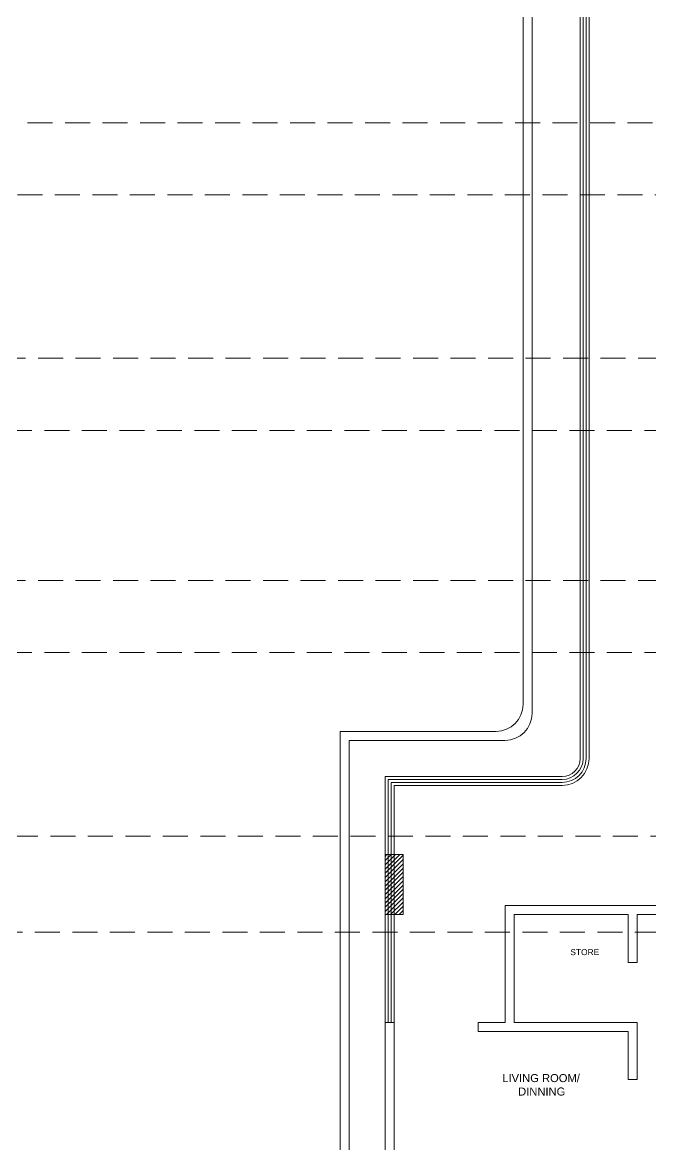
# Model space of a CAD drawing. Header units: inches. Extents: x 1807 to 67852, y 1160 to 20242.
# Drawn here: x 17178 to 17493, y 6362 to 6923 of the extents above; entities that cross this region are included whole.
import ezdxf

# ---------------------------------------------------------------- set-up
doc = ezdxf.new("R2010")
doc.units = ezdxf.units.IN
doc.header["$MEASUREMENT"] = 0
doc.linetypes.add('DASHED', pattern=[0.75, 0.5, -0.25])
for name, color, linetype, lineweight in [('$TD_AUDIT_GENERATED_(67B1F)', 8, 'Continuous', 15), ('AP_TEXT', 7, 'Continuous', 13), ('column_01', 7, 'Continuous', 18), ('HATCH', 8, 'Continuous', 0), ('RAILING', 8, 'Continuous', 25), ('wall', 7, 'Continuous', 20)]:
    doc.layers.add(name, color=color, linetype=linetype, lineweight=lineweight)
doc.styles.add('Krupalu 1', font='arial.ttf')

# ---------------------------------------------------------------- blocks, each defined once
blk = doc.blocks.new('dfhtutrut')
at = {"layer": 'HATCH'}
h = blk.add_hatch(dxfattribs=at)
h.set_pattern_fill('ANSI31', color=256, scale=12, style=0)
h.set_pattern_definition([(45, (-2883.8112, 0), (-1.0606601718, 1.0606601718), [])])
h.paths.add_polyline_path([(142779.93, -631129.48), (142779.93, -631099.48), (142770.93, -631099.48), (142770.93, -631129.48)])
at = {"layer": 'column_01'}
blk.add_lwpolyline([(142779.93, -631129.48), (142779.93, -631099.48), (142770.93, -631099.48), (142770.93, -631129.48)], close=True, dxfattribs=at)
blk = doc.blocks.new('zw$137B')
at = {"layer": '$TD_AUDIT_GENERATED_(67B1F)', "color": 1, "linetype": 'DASHED', "lineweight": -2, "ltscale": 25}
for points in [[(-316.03, -748.75), (310.16, -748.75), (310.16, -784.75), (-316.03, -784.75)], [(-292.03, -866.5), (286.16, -866.5), (286.16, -902.5), (-292.03, -902.5)], [(-292.03, -977.5), (286.16, -977.5), (286.16, -1013.5), (-292.03, -1013.5)], [(-304.56, -1105.37), (300.14, -1105.37), (300.14, -1153.37), (-304.56, -1153.37)]]:
    blk.add_lwpolyline(points, close=True, dxfattribs=at)

msp = doc.modelspace()

# ---------------------------------------------------------------- linework, layer by layer
at = {"layer": 'RAILING', "color": 8, "lineweight": 5}
for p, q in [((17460.28, 7321.35), (17460.28, 6554.62)), ((17461.78, 7321.35), (17461.78, 6554.6)), ((17457.28, 7316.85), (17457.28, 6554.65)), ((17458.78, 7316.85), (17458.78, 6554.63)), ((17359.78, 6545.85), (17359.78, 6422.85)), ((17359.78, 6545.85), (17448.28, 6545.85)), ((17361.28, 6544.35), (17361.28, 6422.85)), ((17361.28, 6544.35), (17448.28, 6544.35)), ((17362.78, 6542.85), (17362.78, 6422.85)), ((17362.78, 6542.85), (17448.28, 6542.85)), ((17364.28, 6541.35), (17364.28, 6422.85)), ((17364.28, 6541.35), (17448.28, 6541.35))]:
    msp.add_line(p, q, dxfattribs=at)
for radius in [13.5, 12, 10.5, 9]:
    msp.add_arc((17448.28, 6554.85), radius, 270, 0, dxfattribs=at)
at = {"layer": 'wall'}
for p, q in [((17433.28, 7316.85), (17433.28, 6577.35)), ((17428.78, 7312.35), (17428.78, 6581.85)), ((17337.28, 6568.35), (17337.28, 6268.35)), ((17337.28, 6568.35), (17415.28, 6568.35)), ((17341.78, 6563.85), (17341.78, 6263.85)), ((17341.78, 6563.85), (17419.78, 6563.85)), ((17359.78, 6476.85), (17359.78, 6506.85)), ((17359.78, 6506.85), (17368.78, 6506.85)), ((17368.78, 6506.85), (17368.78, 6476.85)), ((17419.78, 6422.85), (17419.78, 6481.35)), ((17673.28, 6481.35), (17419.78, 6481.35)), ((17368.78, 6476.85), (17359.78, 6476.85)), ((17424.28, 6422.85), (17424.28, 6476.85)), ((17481.28, 6476.85), (17424.28, 6476.85)), ((17481.28, 6452.85), (17481.28, 6476.85)), ((17485.78, 6452.85), (17485.78, 6476.85)), ((17673.28, 6476.85), (17485.78, 6476.85)), ((17485.78, 6452.85), (17481.28, 6452.85)), ((17359.78, 6187.35), (17359.78, 6422.85)), ((17364.28, 6422.85), (17359.78, 6422.85)), ((17364.28, 6245.85), (17364.28, 6422.85)), ((17406.28, 6418.35), (17406.28, 6422.85)), ((17419.78, 6422.85), (17406.28, 6422.85)), ((17485.78, 6422.85), (17424.28, 6422.85)), ((17485.78, 6394.35), (17485.78, 6422.85)), ((17481.28, 6418.35), (17406.28, 6418.35)), ((17481.28, 6394.35), (17481.28, 6418.35)), ((17485.78, 6394.35), (17481.28, 6394.35))]:
    msp.add_line(p, q, dxfattribs=at)
for centre in [(17415.28, 6581.85), (17419.78, 6577.35)]:
    msp.add_arc(centre, 13.5, 270, 0, dxfattribs=at)

# ---------------------------------------------------------------- block references
at = {"layer": '$TD_AUDIT_GENERATED_(67B1F)'}
msp.add_blockref('zw$137B', (17253.28, 7621.35), dxfattribs=at)
at = {"layer": 'column_01'}
msp.add_blockref('dfhtutrut', (-125411.15, 637606.33), dxfattribs=at)

# ---------------------------------------------------------------- texts
at = {"layer": 'AP_TEXT', "style": 'Krupalu 1'}
for s, height, p in [('STORE ', 3, (17452.39, 6456.55)), ('LIVING ROOM/', 4, (17418.36, 6393.09)), ('DINNING', 4, (17426.29, 6386.37))]:
    msp.add_text(s, height=height, dxfattribs=at).set_placement(p)

doc.saveas('drawing.dxf')
